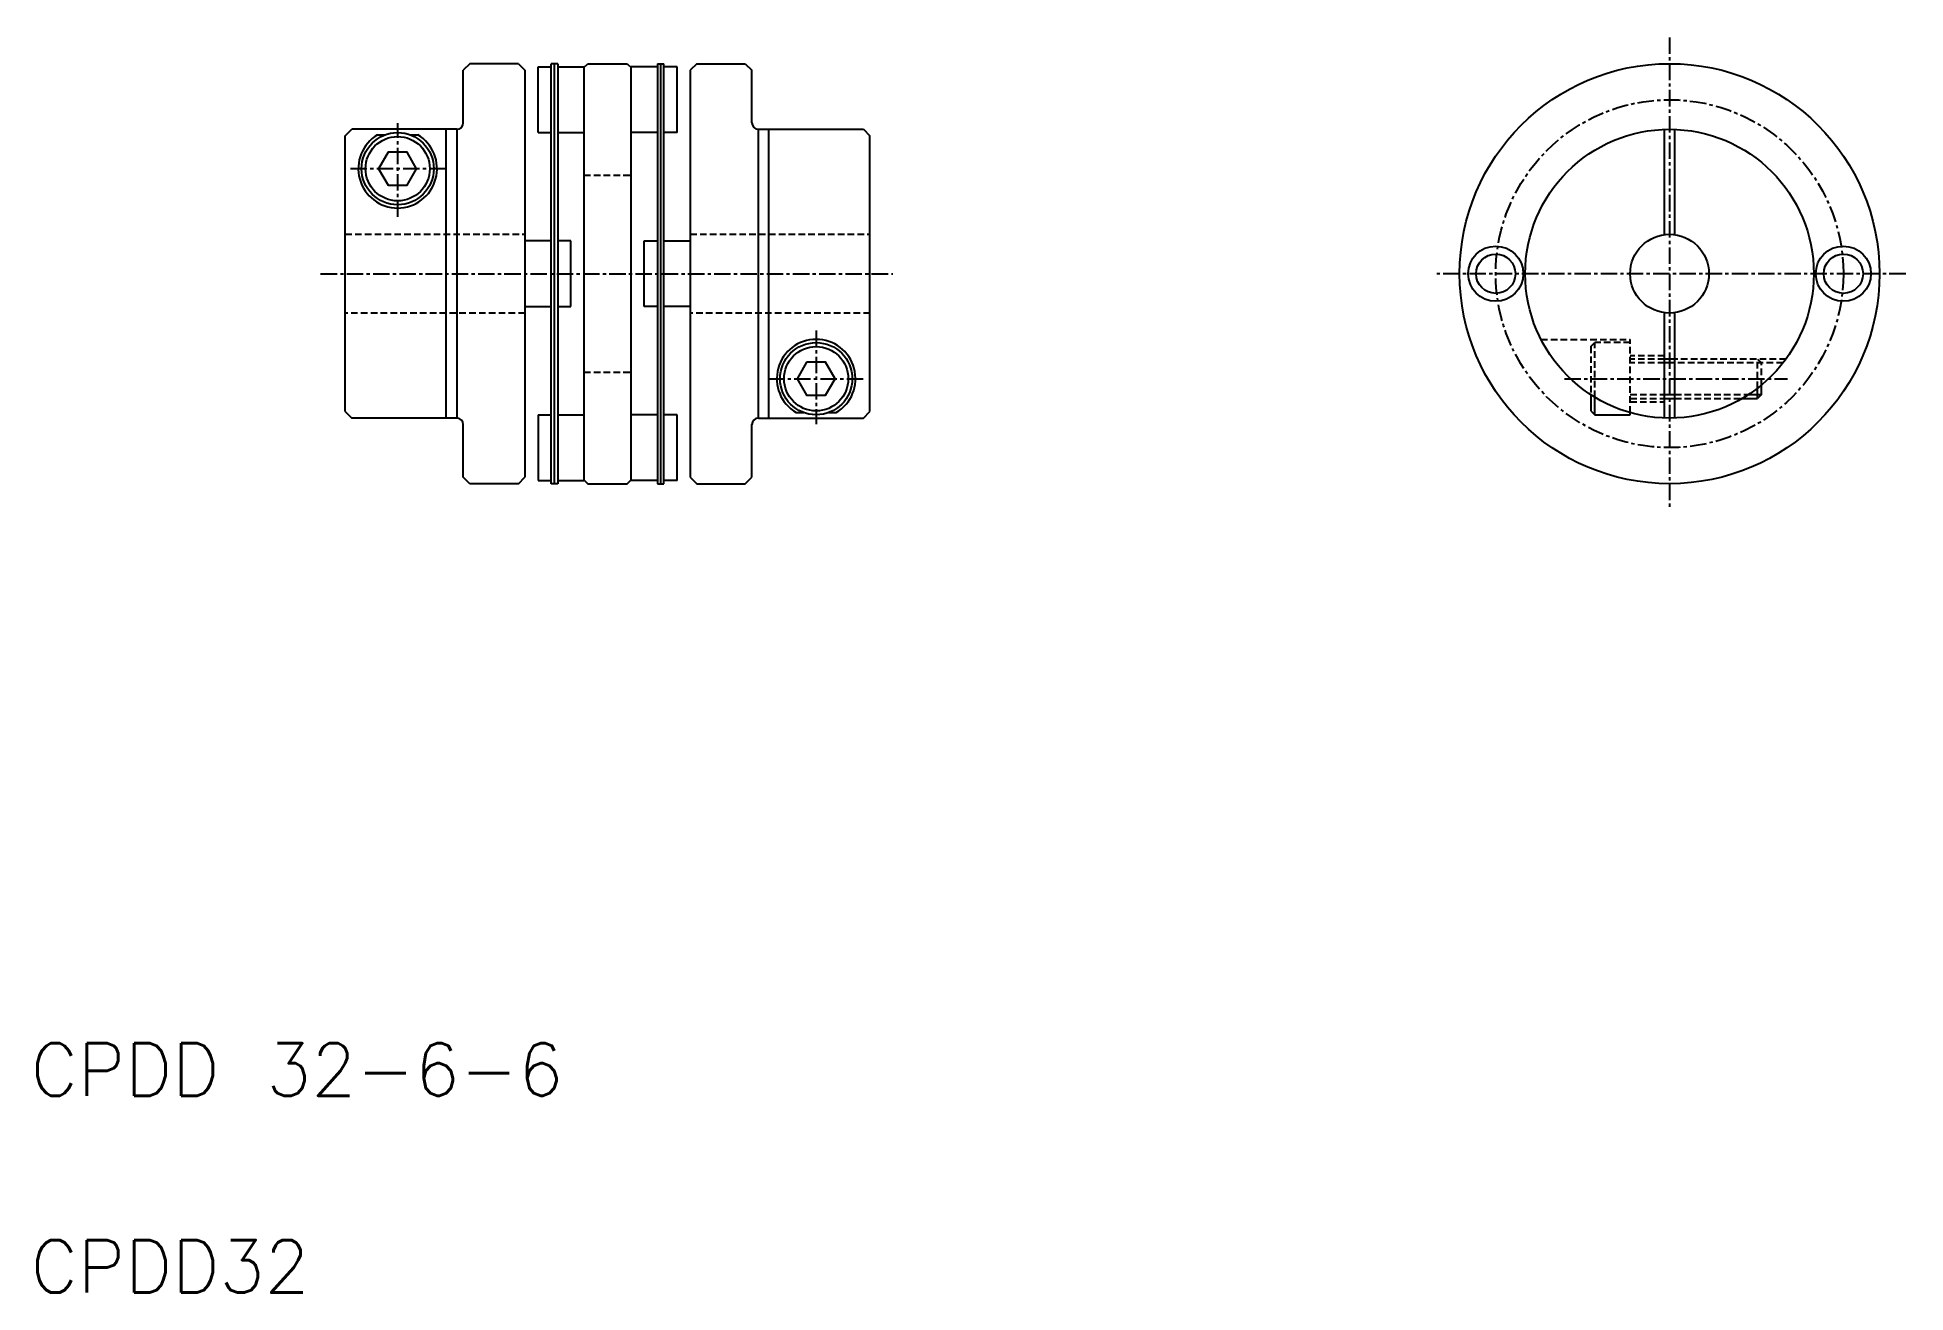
# Model space of a CAD drawing. Extents: x 69 to 212, y 10 to 106.
import ezdxf

# ---------------------------------------------------------------- set-up
doc = ezdxf.new("R2010")
doc.units = 0
doc.linetypes.add('CENTER', pattern=[2, 1.25, -0.25, 0.25, -0.25])
doc.linetypes.add('DASHED', pattern=[0.75, 0.5, -0.25])
doc.layers.get('0').update_dxf_attribs({"linetype": 'CONTINUOUS'})
doc.layers.add('CENTER', color=1, linetype='CENTER')
doc.styles.get("Standard").update_dxf_attribs({"font": 'txt.shx', "width": 0.7, "bigfont": 'bigfont.shx'})

msp = doc.modelspace()

# ---------------------------------------------------------------- linework, layer by layer
at = {"color": 7, "linetype": 'CONTINUOUS'}
for p, q in [((102.43, 103.62), (101.93, 103.12)), ((101.93, 99.12), (101.93, 103.12)), ((106.13, 103.62), (102.43, 103.62)), ((106.13, 103.62), (106.63, 103.12)), ((106.63, 103.12), (106.63, 72.12)), ((107.63, 98.37), (107.63, 103.37)), ((107.63, 103.37), (108.63, 103.37)), ((108.63, 71.62), (108.63, 103.62)), ((109.13, 103.62), (108.63, 103.62)), ((108.88, 71.62), (108.88, 103.62)), ((109.13, 103.62), (109.13, 71.62)), ((109.13, 103.37), (111.13, 103.37)), ((111.13, 103.32), (111.43, 103.62)), ((111.13, 103.37), (111.13, 71.87)), ((111.43, 103.62), (114.43, 103.62)), ((114.43, 103.62), (114.73, 103.32)), ((114.73, 71.87), (114.73, 103.37)), ((116.73, 103.37), (114.73, 103.37)), ((116.73, 103.62), (116.73, 71.62)), ((116.73, 103.62), (117.23, 103.62)), ((116.98, 71.62), (116.98, 103.62)), ((117.23, 71.62), (117.23, 103.62)), ((118.23, 103.37), (117.23, 103.37)), ((118.23, 98.37), (118.23, 103.37)), ((119.73, 103.62), (119.23, 103.12)), ((119.23, 103.12), (119.23, 72.12)), ((119.73, 103.62), (123.43, 103.62)), ((123.43, 103.62), (123.93, 103.12)), ((123.93, 99.12), (123.93, 103.12)), ((92.93, 98.12), (93.43, 98.62)), ((101.43, 98.62), (93.43, 98.62)), ((100.63, 76.62), (100.63, 98.62)), ((101.43, 98.62), (101.43, 76.62)), ((107.63, 98.37), (108.63, 98.37)), ((109.13, 98.37), (111.13, 98.37)), ((116.73, 98.37), (114.73, 98.37)), ((115.73, 98.37), (115.73, 98.37)), ((116.23, 98.37), (116.23, 98.37)), ((118.23, 98.37), (117.23, 98.37)), ((124.43, 76.62), (124.43, 98.62)), ((124.43, 98.62), (132.43, 98.62)), ((125.23, 76.62), (125.23, 98.62)), ((132.43, 98.62), (132.93, 98.12)), ((193.48, 98.62), (193.48, 90.6)), ((194.28, 90.6), (194.28, 98.62)), ((92.93, 77.12), (92.93, 98.12)), ((95.4, 98.21), (95.98, 98.21)), ((97.87, 98.21), (98.45, 98.21)), ((132.93, 77.12), (132.93, 98.12)), ((108.63, 90.12), (106.63, 90.12)), ((110.13, 90.12), (109.13, 90.12)), ((110.13, 85.12), (110.13, 90.12)), ((115.73, 90.12), (116.73, 90.12)), ((115.73, 85.12), (115.73, 90.12)), ((117.23, 90.12), (119.23, 90.12)), ((106.63, 85.12), (108.63, 85.12)), ((109.13, 85.12), (110.13, 85.12)), ((116.73, 85.12), (115.73, 85.12)), ((119.23, 85.12), (117.23, 85.12)), ((193.48, 84.65), (193.48, 76.63)), ((194.28, 76.63), (194.28, 84.65)), ((194.28, 81.12), (193.48, 81.12)), ((194.28, 80.82), (193.48, 80.82)), ((187.88, 78.4), (187.88, 77.17)), ((193.48, 78.42), (194.28, 78.42)), ((200.58, 78.12), (200.58, 78.9)), ((200.88, 78.42), (200.58, 78.12)), ((200.88, 78.42), (200.88, 79.14)), ((92.93, 77.12), (93.43, 76.62)), ((127.3, 77.04), (127.88, 77.04)), ((129.77, 77.04), (130.35, 77.04)), ((132.43, 76.62), (132.93, 77.12)), ((187.88, 77.17), (188.18, 76.87)), ((188.18, 76.87), (188.18, 78.21)), ((190.88, 76.87), (190.88, 77.04)), ((193.48, 78.12), (194.28, 78.12)), ((199.42, 78.12), (200.58, 78.12)), ((101.43, 76.62), (93.43, 76.62)), ((101.93, 72.12), (101.93, 76.12)), ((107.63, 76.87), (107.63, 71.87)), ((107.63, 76.87), (108.63, 76.87)), ((109.13, 76.87), (111.13, 76.87)), ((116.73, 76.87), (114.73, 76.87)), ((118.23, 76.87), (117.23, 76.87)), ((118.23, 71.87), (118.23, 76.87)), ((123.93, 72.12), (123.93, 76.12)), ((124.43, 76.62), (132.43, 76.62)), ((188.18, 76.87), (190.88, 76.87)), ((102.43, 71.62), (101.93, 72.12)), ((106.13, 71.62), (102.43, 71.62)), ((106.13, 71.62), (106.63, 72.12)), ((107.63, 71.87), (108.63, 71.87)), ((109.13, 71.62), (108.63, 71.62)), ((109.13, 71.87), (111.13, 71.87)), ((111.13, 71.92), (111.43, 71.62)), ((111.43, 71.62), (114.43, 71.62)), ((114.43, 71.62), (114.73, 71.92)), ((116.73, 71.87), (114.73, 71.87)), ((116.73, 71.62), (117.23, 71.62)), ((118.23, 71.87), (117.23, 71.87)), ((119.23, 72.12), (119.73, 71.62)), ((119.73, 71.62), (123.43, 71.62)), ((123.43, 71.62), (123.93, 72.12))]:
    msp.add_line(p, q, dxfattribs=at)
at = {"color": 3, "linetype": 'DASHED'}
for p, q in [((111.13, 95.12), (114.73, 95.12)), ((92.93, 90.62), (106.63, 90.62)), ((119.23, 90.62), (132.93, 90.62)), ((106.63, 84.62), (92.93, 84.62)), ((132.93, 84.62), (119.23, 84.62)), ((184.08, 82.62), (190.88, 82.62)), ((190.88, 77.04), (190.88, 82.62)), ((187.88, 82.07), (188.18, 82.37)), ((187.88, 82.07), (187.88, 78.4)), ((188.18, 78.21), (188.18, 82.37)), ((190.88, 82.37), (188.18, 82.37)), ((193.48, 81.37), (190.88, 81.37)), ((111.13, 80.12), (114.73, 80.12)), ((193.48, 81.12), (190.88, 81.12)), ((193.48, 80.82), (190.88, 80.82)), ((202.75, 81.12), (194.28, 81.12)), ((202.52, 80.82), (194.28, 80.82)), ((200.58, 78.9), (200.58, 81.12)), ((200.58, 81.12), (200.88, 80.82)), ((200.88, 79.14), (200.88, 80.82)), ((190.88, 78.42), (193.48, 78.42)), ((194.28, 78.42), (199.91, 78.42)), ((190.88, 78.12), (193.48, 78.12)), ((190.88, 77.87), (193.48, 77.87)), ((194.28, 78.12), (199.42, 78.12))]:
    msp.add_line(p, q, dxfattribs=at)
at = {"color": 3, "linetype": 'CONTINUOUS'}
msp.add_line((199.91, 78.42), (200.88, 78.42), dxfattribs=at)
at = {"color": 7, "linetype": 'CONTINUOUS'}
for points in [[(96.2, 96.87), (95.48, 95.62), (96.2, 94.37), (97.65, 94.37), (98.37, 95.62), (97.65, 96.87)], [(128.1, 80.87), (127.38, 79.62), (128.1, 78.37), (129.55, 78.37), (130.27, 79.62), (129.55, 80.87)]]:
    msp.add_lwpolyline(points, close=True, dxfattribs=at)
for centre, radius in [((193.88, 87.62), 16), ((96.93, 95.62), 2.75), ((193.88, 87.62), 11), ((96.93, 95.62), 2.45), ((180.63, 87.62), 2.1), ((193.88, 87.62), 3), ((207.13, 87.62), 2.1), ((180.63, 87.62), 1.5), ((207.13, 87.62), 1.5), ((128.83, 79.62), 2.75), ((128.83, 79.62), 2.45)]:
    msp.add_circle(centre, radius, dxfattribs=at)
for centre, radius, start, end in [((101.43, 99.12), 0.5, 270, 0), ((124.43, 99.12), 0.5, 180, 270), ((96.93, 95.62), 3, 120.5708, 59.4292), ((128.83, 79.62), 3, 300.5708, 239.4292), ((101.43, 76.12), 0.5, 0, 90), ((124.43, 76.12), 0.5, 90, 180)]:
    msp.add_arc(centre, radius, start, end, dxfattribs=at)
at = {"layer": 'CENTER', "color": 1, "linetype": 'CENTER'}
for p, q in [((193.88, 105.62), (193.88, 69.62)), ((96.93, 91.96), (96.93, 99.09)), ((100.59, 95.62), (93.26, 95.62)), ((91.06, 87.62), (134.68, 87.62)), ((211.88, 87.62), (175.88, 87.62)), ((128.83, 83.29), (128.83, 76.16)), ((125.16, 79.62), (132.49, 79.62)), ((185.88, 79.62), (202.88, 79.62))]:
    msp.add_line(p, q, dxfattribs=at)
msp.add_circle((193.88, 87.62), 13.25, dxfattribs=at)

# ---------------------------------------------------------------- texts
at = {"color": 7, "linetype": 'CONTINUOUS'}
for s, p in [('CPDD 32-6-6', (68.95, 25)), ('CPDD32', (68.95, 10))]:
    msp.add_text(s, height=4, dxfattribs=at).set_placement(p)

doc.saveas('drawing.dxf')
